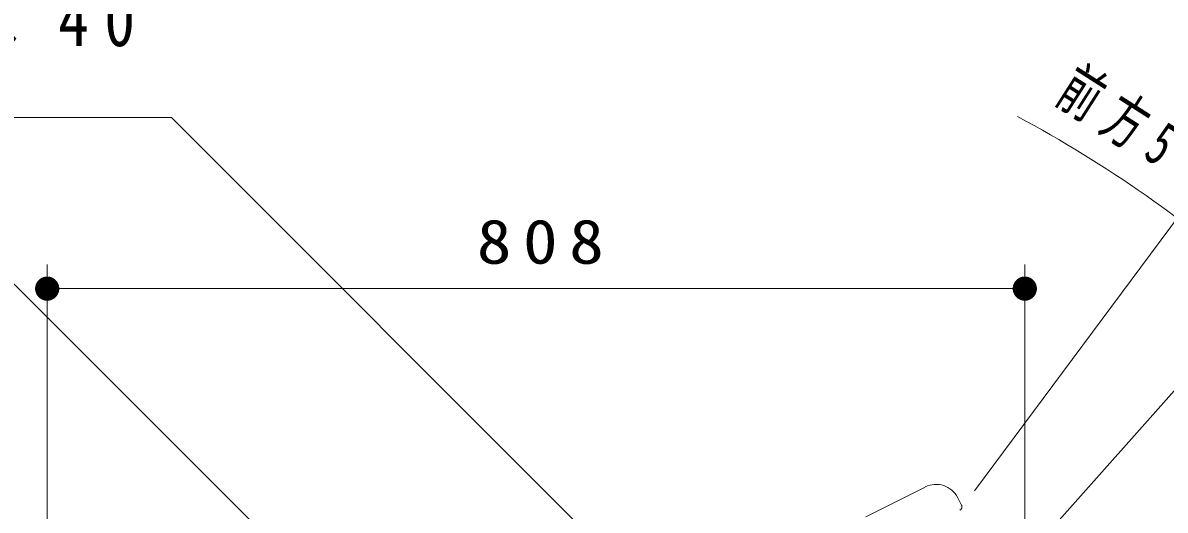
# Model space of a CAD drawing. Units: millimetres on the paper, scale 1:20. Extents: x -365 to 0, y -12 to 257.
# Drawn here: x -207.32 to -160.13, y 150.83 to 170.96 of the extents above; entities that cross this region are included whole.
import ezdxf

# ---------------------------------------------------------------- set-up
doc = ezdxf.new("R2010")
doc.units = ezdxf.units.MM
doc.linetypes.add('USER3', pattern=[8, 3, -1, 1, -1, 1, -1])
doc.layers.add('LY_1', color=7, linetype='Continuous', lineweight=25)
doc.styles.add('ＭＳ ゴシック', font='')
doc.styles.get('ＭＳ ゴシック').set_extended_font_data('MS Gothic')

# ---------------------------------------------------------------- blocks, each defined once
blk = doc.blocks.new('filled_dot')
at = {"color": 0, "linetype": 'Continuous', "lineweight": -2, "const_width": 1.25}
blk.add_lwpolyline([(-0.625, 0, 1), (0.625, 0, 1)], format="xyb", close=True, dxfattribs=at)

msp = doc.modelspace()

# ---------------------------------------------------------------- linework, layer by layer
at = {"layer": 'LY_1', "lineweight": 13}
for p, q in [((-232.61, 167.045), (-201.18, 167.045)), ((-201.18, 167.045), (-177.127, 142.996)), ((-168.009, 151.633), (-159.035, 163.697)), ((-206.312, 129.209), (-206.312, 160.98)), ((-165.926, 149.866), (-165.926, 160.98)), ((-165.356, 149.474), (-155.365, 160.709)), ((-165.356, 149.474), (-155.365, 160.709)), ((-207.823, 160.319), (-182.41, 134.906)), ((-206.312, 159.98), (-165.926, 159.98))]:
    msp.add_line(p, q, dxfattribs=at)
at = {"layer": 'LY_1', "linetype": 'USER3', "lineweight": 13}
for p, q in [((-172.495, 150.549), (-170.04, 151.787)), ((-168.539, 151.032), (-168.697, 151.345))]:
    msp.add_line(p, q, dxfattribs=at)
at = {"layer": 'LY_1', "lineweight": 13}
msp.add_arc((-191.412, 120.171), 53.248, 48.3561, 61.771, dxfattribs=at)
at = {"layer": 'LY_1', "linetype": 'USER3', "lineweight": 13}
for centre, radius, start, end in [((-169.59, 150.895), 1, 26.7623, 116.7623), ((-168.673, 150.965), 0.15, 296.7623, 26.7623)]:
    msp.add_arc(centre, radius, start, end, dxfattribs=at)

# ---------------------------------------------------------------- block references
at = {"layer": 'LY_1', "lineweight": 13, "xscale": 0.4, "yscale": 0.4}
msp.add_blockref('filled_dot', (-206.312, 159.98), dxfattribs=at)
at = {"layer": 'LY_1', "lineweight": 13, "xscale": 0.4, "yscale": 0.4, "rotation": 180}
msp.add_blockref('filled_dot', (-165.926, 159.98), dxfattribs=at)

# ---------------------------------------------------------------- texts
at = {"layer": 'LY_1', "style": 'ＭＳ ゴシック'}
for s, insert, char_height, attachment_point in [('\\T1.5;\\W0.85;合成木材\u300085×40', (-232.61, 172.195), 2.199, 1), ('\\T1.33;\\W1.15;808', (-185.704, 160.98), 1.833, 8)]:
    msp.add_mtext(s, dxfattribs=dict(at, insert=insert, char_height=char_height, attachment_point=attachment_point))
at = {"layer": 'LY_1', "insert": (-162.239, 165.906), "char_height": 1.833, "attachment_point": 8, "rotation": 327.467, "style": 'ＭＳ ゴシック'}
msp.add_mtext('\\T1.33;\\W0.65;前方5°', dxfattribs=at)

doc.saveas('drawing.dxf')
